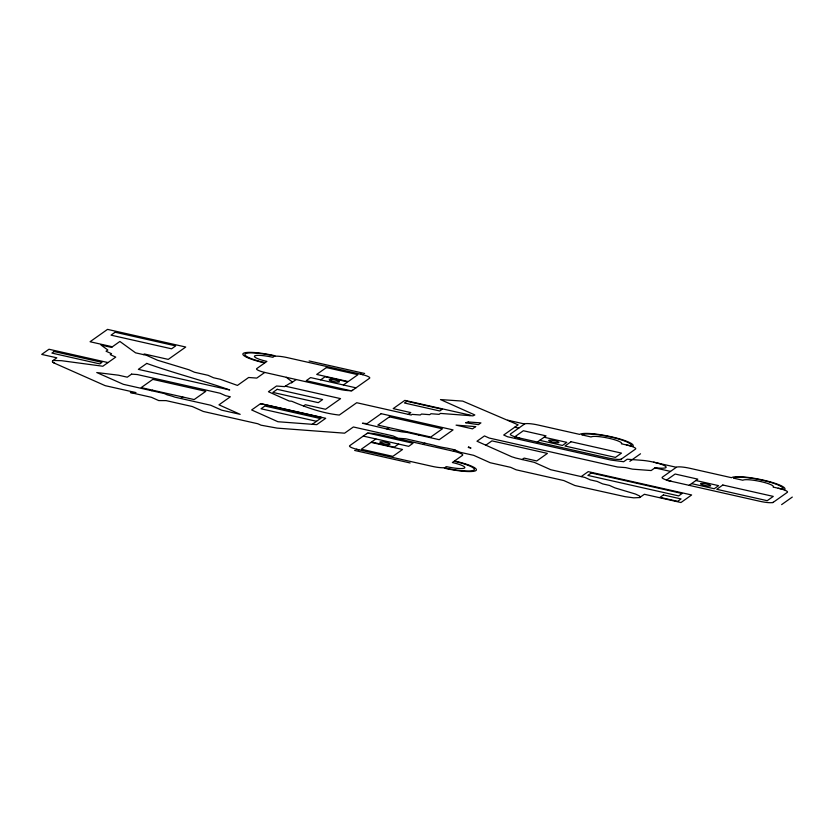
<?xml version="1.0" encoding="UTF-8"?>
<svg xmlns="http://www.w3.org/2000/svg" width="834" height="834" viewBox="0 0 834 834"><rect width="100%" height="100%" fill="white"/><g stroke="black" fill="none" stroke-linecap="round" stroke-linejoin="round"><path stroke-width="1.25" d="M782.469 489.183A25.395 4.233 11.2 0 0 762.714 480.332A25.395 4.233 11.2 0 0 733.534 478.143L742.865 480.248A15.71 2.617 11.2 0 1 760.91 481.604A15.71 2.617 11.2 0 1 773.139 487.077L784.492 489.641A27.48 4.587 11.2 0 0 763.1 480.061A27.48 4.587 11.2 0 0 731.512 477.694L689.885 468.301A11.78 1.96 11.2 0 0 676.353 467.28L652.198 461.848A15.71 2.617 11.2 0 0 642.128 460.347L627.22 459.221L623.676 461.723L610.801 460.045L507.541 436.745L503.705 435.025L518.122 424.829L462.714 401.112L440.477 399.569L474.869 414.978L472.909 415.853L440.425 413.414L439.111 414.342L430.99 413.737L429.677 414.665L421.556 414.05L420.242 414.978L412.121 414.373L411.204 415.019L356.712 402.718L339.282 415.061C322.81 413.268 306.766 407.69 291.733 401.237L289.21 401.039L268.433 391.74L276.502 386.027L284.623 386.632L290.211 383.098A15.71 2.617 11.2 0 0 291.764 382.66L291.994 382.441A15.71 2.617 11.2 0 0 291.441 381.305L286.312 377.322M143.417 354.606L144.292 353.981L168.26 359.391L185.742 347.027L107.534 329.378L90.051 341.742L112.371 346.777M151.757 390.729L152.528 390.176M180.728 398.485L182.802 397.005M264.753 372.444L256.768 378.094L248.636 377.489L237.429 385.423L220.395 379.303L213.587 377.771L208.083 375.31L194.458 372.235L188.964 369.775L157.522 360.236L146.523 355.305L135.567 352.834L119.888 341.46L111.495 347.403L100.987 345.026L107.826 349.988L106.064 351.239L111.568 353.71L110.255 354.638L115.749 357.098L102.832 366.241L61.487 360.695L53.897 360.465M291.796 382.639L296.164 379.543M320.673 379.866L325.041 376.77L347.747 381.899L343.379 384.985M303.597 405.97L305.359 404.73L325.541 409.275L340.585 398.631L285.301 386.163M312.27 424.308L321.872 417.521L260.531 403.677M387.049 429.135L389.144 427.644M408.337 414.373L410.839 412.601L393.179 408.618L404.824 400.372L470.418 415.176L469.792 415.624M375.884 438.934L371.516 442.02L394.221 447.149L398.589 444.053M418.626 435.035L419.419 434.472M423.088 444.376L424.892 443.104M366.668 433.68A11.78 1.96 11.2 0 1 380.2 434.702L453.362 451.204L455.051 450.016M485.815 445.189L491.924 440.873L547.427 453.394L536.742 460.952L524.127 458.106L522.032 459.586M630.681 445.898A25.395 4.233 11.2 0 0 610.926 437.047A25.395 4.233 11.2 0 0 581.746 434.858L591.077 436.964A15.71 2.617 11.2 0 1 609.122 438.319A15.71 2.617 11.2 0 1 621.351 443.792L632.704 446.357A27.48 4.587 11.2 0 0 611.312 436.776A27.48 4.587 11.2 0 0 579.724 434.41L538.097 425.017A11.78 1.96 11.2 0 0 524.565 423.995L510.481 433.961A11.78 1.96 11.2 0 0 519.655 438.058M537.315 442.051L546.051 435.869L523.345 430.74L514.609 436.922L607.955 457.981A11.78 1.96 11.2 0 0 621.486 459.002M581.194 476.6L588.21 471.637L691.647 494.969L680.961 502.527L644.38 494.281L639.688 497.533M621.007 459.346L635.571 449.036A11.78 1.96 11.2 0 0 626.397 444.939M629.837 461.338L640.512 453.779M676.353 467.28L662.269 477.246A11.78 1.96 11.2 0 0 671.443 481.343M689.103 485.336L697.839 479.154L675.133 474.025L666.397 480.207L759.743 501.265A11.78 1.96 11.2 0 0 773.274 502.287M772.795 502.631L787.359 492.321A11.78 1.96 11.2 0 0 778.185 488.224M781.625 504.622L792.3 497.064M639.636 497.564L633.715 497.835L625.208 496.689L574.907 485.524L563.826 480.561L516.142 469.803L510.648 467.342L490.215 462.734L473.712 455.343L460.087 452.268L454.582 449.807L446.836 448.077A15.71 2.617 11.2 0 1 433.836 445.21L405.814 438.799L398.016 438.215L393.054 435.921L353.376 426.977L344.598 433.18L277.169 428.123L261.032 425.194L257.821 423.755L203.329 411.464L192.32 406.533L166.112 400.622L158.741 400.581L151.454 397.318L130.406 392.564L135.973 392.606L105.167 385.652L54.512 363.207M53.876 360.476L52.459 360.924L56.837 357.817L41.7 354.408L48.977 349.248L108.013 362.571M309.133 360.955L364.635 373.476M362.936 374.674L287.25 357.609A11.78 1.96 11.2 0 0 273.719 356.587M507.718 420.2L524.565 423.995M355.993 387.831L310.582 377.583L306.214 380.679L351.625 390.927L369.587 378.219A11.78 1.96 11.2 0 0 360.413 374.112M514.745 427.216L518.738 428.123M544.112 437.235L566.818 442.364L562.439 445.45L539.734 440.331M654.909 467.884L670.526 471.408M695.9 480.52L718.606 485.649L714.227 488.734L691.522 483.616M320.412 418.553L264.91 406.022L261.032 408.775L316.534 421.295M363.27 436.088L408.681 446.336L413.049 443.24L367.638 432.992L349.675 445.7A11.78 1.96 11.2 0 0 358.849 449.807M356.327 449.245L432.012 466.31A11.78 1.96 11.2 0 0 445.544 467.332M354.627 450.443L410.13 462.964M53.783 362.842L54.929 363.405M54.054 362.988L53.501 362.686M52.959 362.342L53.178 362.488M52.302 361.706L52.719 362.144M640.22 496.637L640.001 497.366L639.626 496.011L635.539 494.072L614.939 487.88L609.446 485.419L602.628 483.876L597.123 481.416L590.316 479.884L584.811 477.413L550.753 469.73L534.25 462.338L515.495 457.97A15.71 2.617 11.2 0 0 511.857 456.813L476.975 441.228L484.46 435.932L489.172 438.038L617.514 466.998L625.636 467.603L632.453 469.146L651.145 470.543L655.076 467.77L659.329 468.093A15.71 2.617 11.2 0 0 665.845 466.602A15.71 2.617 11.2 0 0 653.689 462.172M444.72 467.916A25.395 4.233 11.2 0 0 473.9 470.105A25.395 4.233 11.2 0 0 454.134 461.254L452.341 462.526A15.71 2.617 11.2 0 1 464.569 467.999A15.71 2.617 11.2 0 1 446.513 466.644L444.334 468.187A27.48 4.587 11.2 0 0 475.922 470.564A27.48 4.587 11.2 0 0 454.53 460.973L462.536 455.312A11.78 1.96 11.2 0 0 453.362 451.204M274.542 356.003A25.395 4.233 11.2 0 0 245.363 353.814A25.395 4.233 11.2 0 0 265.118 362.665L266.922 361.393A15.71 2.617 11.2 0 1 254.693 355.92A15.71 2.617 11.2 0 1 272.739 357.275L274.928 355.732A27.48 4.587 11.2 0 0 243.34 353.355A27.48 4.587 11.2 0 0 264.732 362.936L256.726 368.607A11.78 1.96 11.2 0 0 264.149 372.298L339.052 389.217A11.78 1.96 11.2 0 0 352.594 390.239M54.074 351.531L51.896 353.084L99.83 363.895L102.009 362.352L54.074 351.531M115.144 332.234L111.026 335.153L171.575 348.81L175.693 345.891L115.144 332.234M131.616 374.122L127.279 377.187L118.418 375.185L96.754 372.537L123.359 384.318L164.319 393.554L167.217 394.857A15.71 2.617 11.2 0 1 174.848 397.14L210.689 405.241L221.688 410.172L240.182 414.342L218.967 404.834L230.361 396.776L225.607 395.702L220.103 393.241L137.287 374.549L131.616 374.122M146.753 363.416L138.35 369.358L229.715 389.968C202.339 380.294 174.087 373.236 146.753 363.416M152.831 379.376L141.175 387.622L194.155 399.569L205.81 391.334L152.831 379.376M277.222 389.322L272.854 392.407L318.265 402.655L322.633 399.569L277.222 389.322M260.635 403.604L251.649 409.963L277.93 421.733L316.743 424.642L325.729 418.293L260.635 403.604M326.407 367.565L316.691 374.435L348.226 381.555L357.942 374.685L326.407 367.565M381.159 413.674L367.137 423.589L362.436 423.245L392.908 430.427A15.71 2.617 11.2 0 1 401.717 431.845L407.221 432.46L439.226 439.685L453.06 429.896L381.159 413.674M406.867 401.29L404.438 402.999L439.758 410.974L442.187 409.254L406.867 401.29M389.447 416.844L377.792 425.079L430.771 437.037L442.427 428.791L389.447 416.844M371.026 442.364L361.32 449.234L392.856 456.354L402.561 449.484L371.026 442.364M468.281 421.952L465.601 422.775L478.435 424.652L480.916 422.901L468.281 421.952M475.672 426.612L472.513 428.843L456.073 425.142L475.672 426.612M468.729 447.055L468.197 447.441L471.002 448.077L468.729 447.055M571.04 441.728L564.962 446.023L615.419 457.407L621.497 453.112L571.04 441.728M591.264 473.003L587.866 475.411L678.688 495.896L682.087 493.499L591.264 473.003M663.405 494.948L660.007 497.345L677.667 501.328L681.065 498.93L663.405 494.948M722.817 485.013L716.75 489.308L767.207 500.692L773.274 496.397L722.817 485.013M381.993 443.261A5.233 0.876 11.2 0 0 390.072 444.178A5.233 0.876 11.2 0 0 382.806 441.884A5.233 0.876 11.2 0 0 381.993 443.261M702.603 484.898A5.233 0.876 11.2 0 0 710.683 485.815A5.233 0.876 11.2 0 0 703.416 483.522A5.233 0.876 11.2 0 0 702.603 484.898M550.815 441.613A5.233 0.876 11.2 0 0 558.895 442.531A5.233 0.876 11.2 0 0 551.628 440.237A5.233 0.876 11.2 0 0 550.815 441.613M331.338 380.971A5.233 0.876 11.2 0 0 339.417 381.878A5.233 0.876 11.2 0 0 332.151 379.585A5.233 0.876 11.2 0 0 331.338 380.971"/></g></svg>
